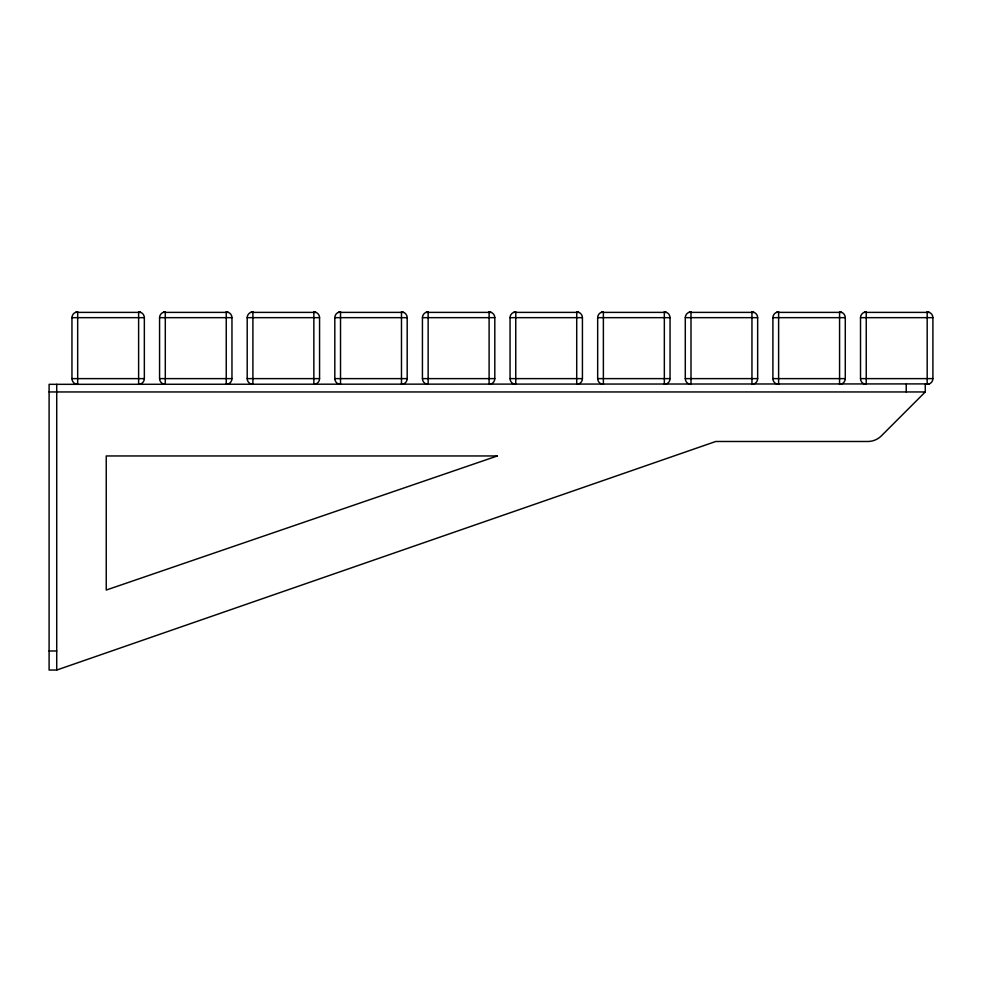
<?xml version="1.0" encoding="UTF-8"?>
<svg xmlns="http://www.w3.org/2000/svg" width="982" height="982" viewBox="0 0 982 982"><rect width="100%" height="100%" fill="white"/><g stroke="black" fill="none" stroke-linecap="round" stroke-linejoin="round"><path stroke-width="1.47" d="M925.277 384.33L925.277 391.953L881.333 435.898A19.051 19.051 0 0 1 867.867 441.483L715.755 441.483L56.723 670.043L49.1 670.043L49.1 384.33L929.205 383.901M76.829 312.386L140.647 312.386M164.448 312.386L228.266 312.386M252.067 312.386L315.885 312.386M339.686 312.386L403.492 312.386M427.305 312.386L491.11 312.386M514.924 312.386L578.729 312.386M602.543 312.386L666.348 312.386M690.162 312.386L753.967 312.386M777.781 312.386L841.586 312.386M865.4 312.386L929.205 312.386M928.027 383.901L927.18 384.33L927.18 311.957L928.727 312.386M76.13 312.386L77.676 311.957L77.676 384.33L76.13 383.901M163.749 312.386L165.295 311.957L165.295 384.33L163.749 383.901M251.355 312.386L252.902 311.957L252.902 384.33L251.355 383.901M338.974 312.386L340.521 311.957L340.521 384.33L338.974 383.901M140.168 383.901L138.622 384.33L138.622 311.957L140.168 312.386M426.593 312.386L428.14 311.957L428.14 384.33L426.593 383.901M227.787 383.901L226.241 384.33L226.241 311.957L227.787 312.386M514.212 312.386L515.759 311.957L515.759 384.33L514.212 383.901M315.406 383.901L313.859 384.33L313.859 311.957L315.406 312.386M601.831 312.386L603.378 311.957L603.378 384.33L601.831 383.901M403.025 383.901L401.478 384.33L401.478 311.957L403.025 312.386M689.45 312.386L690.997 311.957L690.997 384.33L689.45 383.901M490.644 383.901L489.097 384.33L489.097 311.957L490.644 312.386M777.069 312.386L778.616 311.957L778.616 384.33L777.069 383.901M578.263 383.901L576.716 384.33L576.716 311.957L578.263 312.386M864.688 312.386L866.234 311.957L866.234 384.33L864.688 383.901M665.882 383.901L664.335 384.33L664.335 311.957L665.882 312.386M753.501 383.901L751.954 384.33L751.954 311.957L753.501 312.386M841.12 383.901L839.573 384.33L839.573 311.957L841.12 312.386M928.727 383.901L927.18 384.33A5.708 5.708 0 0 0 932.9 378.622L932.9 317.665A5.72 5.72 0 0 0 927.18 311.957L928.027 312.386M75.651 312.386L77.676 311.957A5.72 5.72 0 0 0 71.956 317.665L71.956 378.622A5.72 5.72 0 0 0 77.676 384.33L76.829 383.901M163.27 312.386L165.295 311.957A5.72 5.72 0 0 0 159.575 317.665L159.575 378.622A5.72 5.72 0 0 0 165.295 384.33L164.448 383.901M250.889 312.386L252.902 311.957A5.72 5.72 0 0 0 247.194 317.665L247.194 378.622A5.72 5.72 0 0 0 252.902 384.33L252.067 383.901M338.508 312.386L340.521 311.957A5.72 5.72 0 0 0 334.813 317.665L334.813 378.622A5.72 5.72 0 0 0 340.521 384.33L339.686 383.901M426.127 312.386L428.14 311.957A5.72 5.72 0 0 0 422.432 317.665L422.432 378.622A5.72 5.72 0 0 0 428.14 384.33L427.305 383.901M140.647 383.901L138.622 384.33A5.72 5.72 0 0 0 144.342 378.622L144.342 317.665A5.72 5.72 0 0 0 138.622 311.957L139.456 312.386M513.746 312.386L515.759 311.957A5.72 5.72 0 0 0 510.051 317.665L510.051 378.622A5.72 5.72 0 0 0 515.759 384.33L514.924 383.901M228.266 383.901L226.241 384.33A5.72 5.72 0 0 0 231.961 378.622L231.961 317.665A5.72 5.72 0 0 0 226.241 311.957L227.075 312.386M601.365 312.386L603.378 311.957A5.72 5.72 0 0 0 597.67 317.665L597.67 378.622A5.72 5.72 0 0 0 603.378 384.33L602.543 383.901M315.885 383.901L313.859 384.33A5.72 5.72 0 0 0 319.567 378.622L319.567 317.665A5.72 5.72 0 0 0 313.859 311.957L314.694 312.386M688.983 312.386L690.997 311.957A5.72 5.72 0 0 0 685.289 317.665L685.289 378.622A5.72 5.72 0 0 0 690.997 384.33L690.162 383.901M403.492 383.901L401.478 384.33A5.72 5.72 0 0 0 407.186 378.622L407.186 317.665A5.72 5.72 0 0 0 401.478 311.957L402.313 312.386M776.59 312.386L778.616 311.957A5.72 5.72 0 0 0 772.908 317.665L772.908 378.622A5.72 5.72 0 0 0 778.616 384.33L777.781 383.901M491.11 383.901L489.097 384.33A5.72 5.72 0 0 0 494.805 378.622L494.805 317.665A5.72 5.72 0 0 0 489.097 311.957L489.932 312.386M864.209 312.386L866.234 311.957A5.72 5.72 0 0 0 860.514 317.665L860.514 378.622A5.708 5.708 0 0 0 866.234 384.33L865.4 383.901M578.729 383.901L576.716 384.33A5.72 5.72 0 0 0 582.424 378.622L582.424 317.665A5.72 5.72 0 0 0 576.716 311.957L577.551 312.386M666.348 383.901L664.335 384.33A5.72 5.72 0 0 0 670.043 378.622L670.043 317.665A5.72 5.72 0 0 0 664.335 311.957L665.17 312.386M753.967 383.901L751.954 384.33A5.708 5.708 0 0 0 757.662 378.622L757.662 317.665A5.72 5.72 0 0 0 751.954 311.957L752.789 312.386M841.586 383.901L839.573 384.33A5.708 5.708 0 0 0 845.281 378.622L845.281 317.665A5.72 5.72 0 0 0 839.573 311.957L840.408 312.386M71.956 317.665L144.342 317.665M159.575 317.665L231.961 317.665M247.194 317.665L319.567 317.665M334.813 317.665L407.186 317.665M422.432 317.665L494.805 317.665M510.051 317.665L582.424 317.665M597.67 317.665L670.043 317.665M685.289 317.665L757.662 317.665M772.908 317.665L845.281 317.665M860.514 317.665L932.9 317.665M71.956 378.622L144.342 378.622M159.575 378.622L231.961 378.622M247.194 378.622L319.567 378.622M334.813 378.622L407.186 378.622M422.432 378.622L494.805 378.622M510.051 378.622L582.424 378.622M597.67 378.622L670.043 378.622M685.289 378.622L757.662 378.622M772.908 378.622L845.281 378.622M860.514 378.622L932.9 378.622M49.1 391.953L925.277 391.953M49.1 650.992L56.723 650.992M906.239 384.33L906.239 391.953M56.723 384.33L56.723 670.043M497.346 455.955L106.24 590.047L106.24 455.955L497.346 455.955"/></g></svg>
